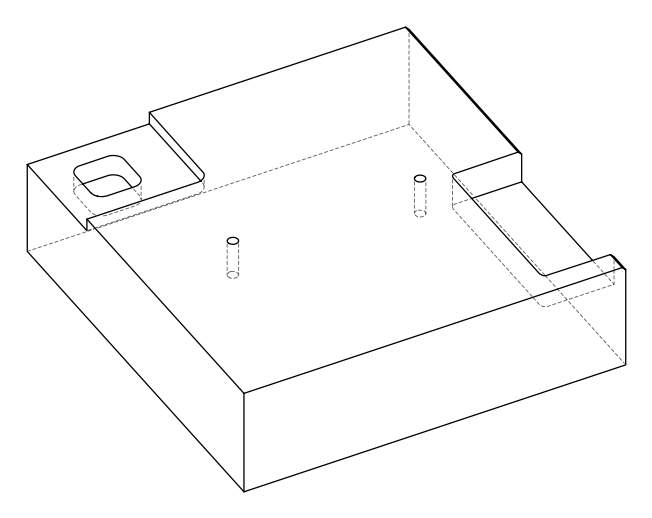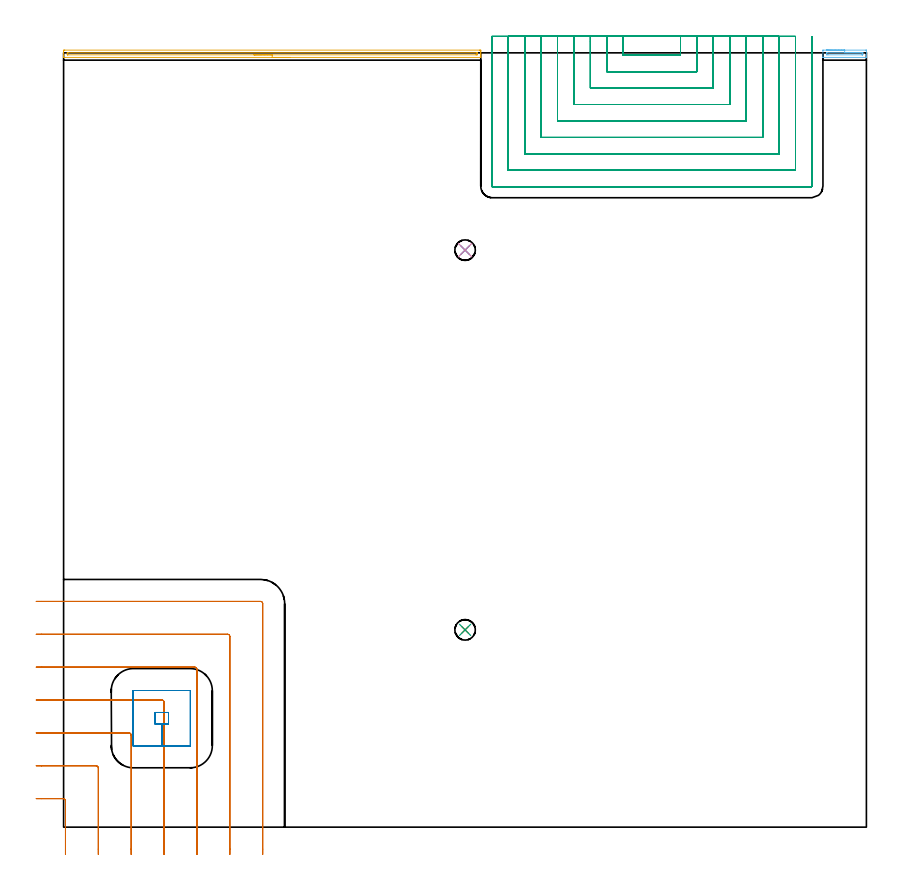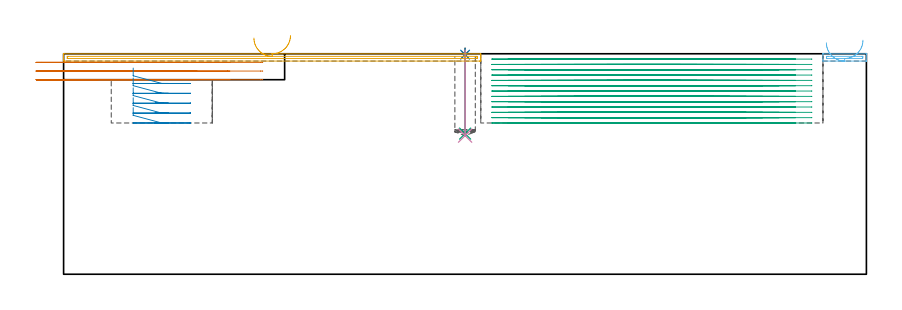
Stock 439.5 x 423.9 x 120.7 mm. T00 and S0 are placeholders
(PLAN: 9 operations, 4 tool changes, 104.7 min)
(1 SPOT_DRILL | STEP1POCKET | NXT0321_9005460120000 | 0.03 min | 3 mm3)
(2 SPOT_DRILL_1 | STEP1POCKET_1 | NXT0321_9005460120000 | 0.03 min | 1 mm3)
(3 DRILL_BLIND_HOLE_INTO_CENTER | STEP1POCKET | NXT0301_083 | 0.18 min | 4149 mm3)
(4 DRILL_BLIND_HOLE_INTO_CENTER_1 | STEP1POCKET_1 | NXT0301_083 | 0.19 min | 4258 mm3)
(5 AREA_MILL | FG_CHAMFER_SURFACE | UGT0205_001 | 3.81 min | 1851 mm3)
(6 AREA_MILL_1 | FG_CHAMFER_SURFACE_1 | UGT0205_001 | 0.54 min | 211 mm3)
(7 MILL_CORNER_NOTCH_RECTANGULAR | CORNER_NOTCH_RECTANGULAR | UGT0201_106 | Follow Part, ap 6, ae 75% | 7.03 min | 232481 mm3)
(8 MILL_RECTANGULAR_POCKET | POCKET_RECTANGULAR_STRAIGHT | UGT0201_106 | Follow Part, ap 6, ae 75% | 2.54 min | 68184 mm3)
(9 MILL_SLOT | SLOT_PARTIAL_RECTANGULAR | NXT0201_011 | Follow Part, ap 3, ae 75% | 90.34 min | 562346 mm3)
(TOOL NXT0321_9005460120000 | NC Spot Drill, 142deg, 12mm, Carbide, Uncoated | D12 PA142 FL30 Z2)
(TOOL NXT0301_083 | Carbide Drill 11.2mm [860.1-1120-056A1-MM 2214] | D11.2 PA140 FL72 Z2)
(TOOL UGT0205_001 | Chamfer Mill 20 x 3 x 45 deg. | D20 FL50 Z2)
(TOOL UGT0201_106 | End Mill 24 mm | D24 FL25 Z2)
(TOOL NXT0201_011 | ENDMILL 12mm [2P460-1200-NA 1630] | D12 FL38 Z6)
(OP 1 SPOT_DRILL)
G17 G21 G94 G90
T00 M6
G54
G17 G0 G90 X219.8 Y108. S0 M3
G43 Z130.7 H0
G94 G81 G98 Z120.218 F250. R123.7
G80
M5
M2
(OP 2 SPOT_DRILL_1)
G17 G21 G94 G90
T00 M6
G54
G17 G0 G90 X219.8 Y315.9 S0 M3
G43 Z130.7 H0
G94 G81 G98 Z120.218 F250. R123.7
G80
M5
M2
(OP 3 DRILL_BLIND_HOLE_INTO_CENTER)
G17 G21 G94 G90
T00 M6
G54
G17 G0 G90 X219.8 Y108. S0 M3
G43 Z130.7 H1
G94 G81 G98 Z77. F250. R122.7
G80
M5
M2
(OP 4 DRILL_BLIND_HOLE_INTO_CENTER_1)
G17 G21 G94 G90
T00 M6
G54
G17 G0 G90 X219.8 Y315.9 S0 M3
G43 Z130.7 H1
G94 G81 G98 Z75.9 F250. R122.7
G80
M5
M2
(OP 5 AREA_MILL)
G17 G21 G94 G90
T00 M6
G54
G17 G0 G90 X124.2 Y421.4 S1061 M3
G43 Z130.7 H0
G94 G1 X124.162 Z129.828 F250.
X124.048 Z128.963
X123.859 Z128.112
X123.597 Z127.28
X123.263 Z126.474
X122.86 Z125.7
X122.391 Z124.964
X121.86 Z124.272
X121.271 Z123.629
X120.628 Z123.039
X119.936 Z122.508
X119.2 Z122.04
X118.426 Z121.637
X117.62 Z121.303
X116.788 Z121.041
X115.936 Z120.852
X115.072 Z120.738
X114.2 Z120.7
X0.183
X0.01 Y421.403 Z120.688
X0.002 Y421.507 Z120.585
X0. Y421.617 Z120.483
Y421.82 Z120.28
Y422.532 Z119.563
Y423.756 Z118.341
Y424.268 Z117.826
Y424.88 Z117.215
X0.003 Y425.136 Z116.959
X0.01 Y425.394 Z116.702
X0.36 Y425.398 Z116.7
X0.631 Y425.4
X227.769
X228.04 Y425.398
X228.39 Y425.394 Z116.702
X228.4 Y425.136 Z116.959
Y424.88 Z117.215
Y424.268 Z117.826
Y423.756 Z118.341
Y423.4 Z118.696
Y422.888 Z119.208
Y422.532 Z119.563
Y421.82 Z120.28
Y421.616 Z120.483
Y421.508 Z120.584
X228.39 Y421.403 Z120.688
X228.217 Y421.4 Z120.7
X114.2
Y422.814 Z119.286
X2.419 Y422.815 Z119.285
X2.126 Y422.816 Z119.284
X2.048 Y422.819 Z119.281
X2.015 Y422.821 Z119.279
X2.01 Y422.837 Z119.263
X2.003 Y422.936 Z119.164
X2.001 Y423.4 Z118.7
X2.003 Y423.804 Z118.296
X2.01 Y423.942 Z118.158
X2.014 Y423.979 Z118.121
X2.043 Y423.981 Z118.119
X2.117 Y423.983 Z118.117
X2.419 Y423.985 Z118.115
X2.71 Y423.986 Z118.114
X225.981 Y423.985 Z118.115
X226.274 Y423.984 Z118.116
X226.352 Y423.981 Z118.119
X226.385 Y423.979 Z118.121
X226.39 Y423.963 Z118.137
X226.397 Y423.864 Z118.236
X226.399 Y423.4 Z118.7
X226.397 Y422.996 Z119.104
X226.39 Y422.858 Z119.242
X226.386 Y422.821 Z119.279
X226.357 Y422.819 Z119.281
X226.283 Y422.817 Z119.283
X225.981 Y422.815 Z119.285
X225.69 Y422.814 Z119.286
X114.2
X113.328 Z119.324
X112.463 Z119.438
X111.612 Z119.627
X110.78 Z119.889
X109.974 Z120.223
X109.2 Z120.626
X108.464 Z121.094
X107.772 Z121.625
X107.129 Z122.215
X106.539 Z122.858
X106.008 Z123.55
X105.54 Z124.286
X105.137 Z125.06
X104.803 Z125.866
X104.541 Z126.698
X104.352 Z127.549
X104.238 Z128.414
X104.2 Z129.286
G0 Z130.7
M5
M2
(OP 6 AREA_MILL_1)
G17 G21 G94 G90
T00 M6
G54
G17 G0 G90 X417.6 Y425.4 S1061 M3
G43 Z130.7 H0
Z126.7
G94 G1 X417.638 Z125.829 F250.
X417.752 Z124.964
X417.941 Z124.112
X418.203 Z123.28
X418.537 Z122.474
X418.94 Z121.7
X419.408 Z120.964
X419.94 Z120.272
X420.529 Z119.629
X421.172 Z119.04
X421.864 Z118.509
X422.6 Z118.04
X423.374 Z117.637
X424.18 Z117.303
X425.012 Z117.041
X425.864 Z116.852
X426.728 Z116.738
X427.6 Z116.7
X439.188
X439.494 Y425.396 Z116.704
X439.5 Y425.394 Z116.706
X439.499 Y421.406 Z120.694
X439.496 Y421.402 Z120.698
X439.494 Y421.4 Z120.7
X415.705
X415.703 Y421.402 Z120.698
X415.7 Y421.407 Z120.693
Y425.395 Z116.705
X415.706 Y425.4 Z116.7
X427.6
Y423.986 Z118.114
X436.698 Y423.985 Z118.115
X437.292 Y423.981 Z118.119
X437.48 Y423.979 Z118.121
X437.492 Y423.605 Z118.495
X437.497 Y423.4 Z118.7
X437.499 Y423.196 Z118.904
X437.496 Y422.99 Z119.11
X437.49 Y422.853 Z119.247
X437.487 Y422.82 Z119.28
X437.476 Y422.818 Z119.282
X437.44 Y422.816 Z119.284
X437.292 Y422.815 Z119.285
X437.005 Y422.814 Z119.286
X418.502 Y422.815 Z119.285
X417.908 Y422.819 Z119.281
X417.72 Y422.821 Z119.279
X417.707 Y423.195 Z118.905
X417.703 Y423.4 Z118.7
X417.701 Y423.604 Z118.496
X417.704 Y423.81 Z118.29
X417.71 Y423.946 Z118.154
X417.713 Y423.98 Z118.12
X417.724 Y423.982 Z118.118
X417.76 Y423.983 Z118.117
X417.908 Y423.985 Z118.115
X418.195 Y423.986 Z118.114
X427.6
X428.472 Z118.152
X429.336 Z118.266
X430.188 Z118.455
X431.02 Z118.717
X431.826 Z119.051
X432.6 Z119.454
X433.336 Z119.923
X434.028 Z120.454
X434.671 Z121.043
X435.26 Z121.686
X435.792 Z122.379
X436.26 Z123.114
X436.663 Z123.888
X436.997 Z124.694
X437.259 Z125.526
X437.448 Z126.378
X437.562 Z127.243
X437.6 Z128.114
G0 Z130.7
M5
M2
(OP 7 MILL_CORNER_NOTCH_RECTANGULAR)
G17 G21 G94 G90
T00 M6
G54
G17 G0 G90 X1. Y-15. S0 M3
G43 Z130.7 H0
Z115.967
G94 G1 Y-12. F250.
Y14.408 F500.
G3 X-0.192 Y15.6 R1.2
G1 X-12.
X-15. F250.
G0 Z130.7
X19. Y-15.
Z115.967
G1 Y-12.
Y32.408 F500.
G3 X17.808 Y33.6 R1.2
G1 X-12.
X-15. F250.
G0 Z130.7
X37. Y-15.
Z115.967
G1 Y-12.
Y50.407 F500.
G3 X35.807 Y51.6 R1.2
G1 X-12.
X-15. F250.
G0 Z130.7
X55. Y-15.
Z115.967
G1 Y-12.
Y68.407 F500.
G3 X53.807 Y69.6 R1.2
G1 X-12.
X-15. F250.
G0 Z130.7
X73. Y-15.
Z115.967
G1 Y-12.
Y86.406 F500.
G3 X71.806 Y87.6 R1.2
G1 X-12.
X-15. F250.
G0 Z130.7
X91. Y-15.
Z115.967
G1 Y-12.
Y104.406 F500.
G3 X89.806 Y105.6 R1.2
G1 X-12.
X-15. F250.
G0 Z130.7
X109. Y-15.
Z115.967
G1 Y-12.
Y122.405 F500.
G3 X107.805 Y123.6 R1.2
G1 X-12.
X-15. F250.
G0 Z130.7
X1. Y-15.
Z111.233
G1 Y-12.
Y14.408 F500.
G3 X-0.192 Y15.6 R1.2
G1 X-12.
X-15. F250.
G0 Z130.7
X19. Y-15.
Z111.233
G1 Y-12.
Y32.408 F500.
G3 X17.808 Y33.6 R1.2
G1 X-12.
X-15. F250.
G0 Z130.7
X37. Y-15.
Z111.233
G1 Y-12.
Y50.407 F500.
G3 X35.807 Y51.6 R1.2
G1 X-12.
X-15. F250.
G0 Z130.7
X55. Y-15.
Z111.233
G1 Y-12.
Y68.407 F500.
G3 X53.807 Y69.6 R1.2
G1 X-12.
X-15. F250.
G0 Z130.7
X73. Y-15.
Z111.233
G1 Y-12.
Y86.406 F500.
G3 X71.806 Y87.6 R1.2
G1 X-12.
X-15. F250.
G0 Z130.7
X91. Y-15.
Z111.233
G1 Y-12.
Y104.406 F500.
G3 X89.806 Y105.6 R1.2
G1 X-12.
X-15. F250.
G0 Z130.7
X109. Y-15.
Z111.233
G1 Y-12.
Y122.405 F500.
G3 X107.805 Y123.6 R1.2
G1 X-12.
X-15. F250.
G0 Z130.7
X1. Y-15.
Z106.5
G1 Y-12.
Y14.408 F500.
G3 X-0.192 Y15.6 R1.2
G1 X-12.
X-15. F250.
G0 Z130.7
X19. Y-15.
Z106.5
G1 Y-12.
Y32.408 F500.
G3 X17.808 Y33.6 R1.2
G1 X-12.
X-15. F250.
G0 Z130.7
X37. Y-15.
Z106.5
G1 Y-12.
Y50.407 F500.
G3 X35.807 Y51.6 R1.2
G1 X-12.
X-15. F250.
G0 Z130.7
X55. Y-15.
Z106.5
G1 Y-12.
Y68.407 F500.
G3 X53.807 Y69.6 R1.2
G1 X-12.
X-15. F250.
G0 Z130.7
X73. Y-15.
Z106.5
G1 Y-12.
Y86.406 F500.
G3 X71.806 Y87.6 R1.2
G1 X-12.
X-15. F250.
G0 Z130.7
X91. Y-15.
Z106.5
G1 Y-12.
Y104.406 F500.
G3 X89.806 Y105.6 R1.2
G1 X-12.
X-15. F250.
G0 Z130.7
X109. Y-15.
Z106.5
G1 Y-12.
Y122.405 F500.
G3 X107.805 Y123.6 R1.2
G1 X-12.
X-15. F250.
G0 Z130.7
M5
M2
(OP 8 MILL_RECTANGULAR_POCKET)
G17 G21 G94 G90
T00 M6
G54
G17 G0 G90 X38.1 Y60.29 S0 M3
G43 Z130.7 H0
Z112.871
G94 G1 Y44.568 Z108.659 F250.
X38.126 Y44.526 Z108.646
X38.168 Y44.5 Z108.632
X53.75 Z104.457
Y56.5
X57.4 F500.
Y62.8
X50.1
Y56.5
X53.75
Y44.5
X69.3
X69.355 Y44.505
X69.395 Y44.545
X69.4 Y44.6
Y74.7
X69.395 Y74.755
X69.355 Y74.795
X69.3 Y74.8
X38.2
X38.145 Y74.795
X38.105 Y74.755
X38.1 Y74.7
Y44.6
X38.105 Y44.545
X38.145 Y44.505
X38.2 Y44.5
X53.75
X54.75
G0 X38.1 Y60.29 Z107.457
G1 Y44.568 Z103.245 F250.
X38.126 Y44.526 Z103.231
X38.168 Y44.5 Z103.218
X53.75 Z99.043
Y56.5
X57.4 F500.
Y62.8
X50.1
Y56.5
X53.75
Y44.5
X69.3
X69.355 Y44.505
X69.395 Y44.545
X69.4 Y44.6
Y74.7
X69.395 Y74.755
X69.355 Y74.795
X69.3 Y74.8
X38.2
X38.145 Y74.795
X38.105 Y74.755
X38.1 Y74.7
Y44.6
X38.105 Y44.545
X38.145 Y44.505
X38.2 Y44.5
X53.75
X54.75
G0 X38.1 Y60.29 Z102.043
G1 Y44.568 Z97.83 F250.
X38.126 Y44.526 Z97.817
X38.168 Y44.5 Z97.804
X53.75 Z93.629
Y56.5
X57.4 F500.
Y62.8
X50.1
Y56.5
X53.75
Y44.5
X69.3
X69.355 Y44.505
X69.395 Y44.545
X69.4 Y44.6
Y74.7
X69.395 Y74.755
X69.355 Y74.795
X69.3 Y74.8
X38.2
X38.145 Y74.795
X38.105 Y74.755
X38.1 Y74.7
Y44.6
X38.105 Y44.545
X38.145 Y44.505
X38.2 Y44.5
X53.75
X54.75
G0 X38.1 Y60.29 Z96.629
G1 Y44.568 Z92.416 F250.
X38.126 Y44.526 Z92.403
X38.168 Y44.5 Z92.389
X53.75 Z88.214
Y56.5
X57.4 F500.
Y62.8
X50.1
Y56.5
X53.75
Y44.5
X69.3
X69.355 Y44.505
X69.395 Y44.545
X69.4 Y44.6
Y74.7
X69.395 Y74.755
X69.355 Y74.795
X69.3 Y74.8
X38.2
X38.145 Y74.795
X38.105 Y74.755
X38.1 Y74.7
Y44.6
X38.105 Y44.545
X38.145 Y44.505
X38.2 Y44.5
X53.75
X54.75
G0 X38.1 Y60.29 Z91.214
G1 Y44.568 Z87.002 F250.
X38.126 Y44.526 Z86.988
X38.168 Y44.5 Z86.975
X53.75 Z82.8
Y56.5
X57.4 F500.
Y62.8
X50.1
Y56.5
X53.75
Y44.5
X69.3
X69.355 Y44.505
X69.395 Y44.545
X69.4 Y44.6
Y74.7
X69.395 Y74.755
X69.355 Y74.795
X69.3 Y74.8
X38.2
X38.145 Y74.795
X38.105 Y74.755
X38.1 Y74.7
Y44.6
X38.105 Y44.545
X38.145 Y44.505
X38.2 Y44.5
X53.75
X54.75
G0 Z130.7
M5
M2
(OP 9 MILL_SLOT)
G17 G21 G94 G90
T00 M6
G54
G17 G0 G90 X306.4 Y432.9 S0 M3
G43 Z130.7 H1
Z117.785
G94 G1 Y429.9 F250.
Y422.6 F500.
X337.7
Y429.9
Y432.9 F250.
X297.4
Y429.9
Y413.6 F500.
X346.7
Y429.9
Y432.9 F250.
X288.4
Y429.9
Y404.6 F500.
X355.7
Y429.9
Y432.9 F250.
X279.4
Y429.9
Y395.6 F500.
X364.7
Y429.9
Y432.9 F250.
X270.4
Y429.9
Y386.6 F500.
X373.7
Y429.9
Y432.9 F250.
X261.4
Y429.9
Y377.6 F500.
X382.7
Y429.9
Y432.9 F250.
X252.4
Y429.9
Y368.6 F500.
X391.7
Y429.9
Y432.9 F250.
X243.4
Y429.9
Y359.6 F500.
X400.7
Y429.9
Y432.9 F250.
X234.4
Y429.9
Y350.9 F500.
G3 X234.7 Y350.6 R0.3
G1 X409.4
G3 X409.7 Y350.9 R0.3
G1 Y429.9
Y432.9 F250.
G0 X306.4 Z114.869
G1 Y429.9
Y422.6 F500.
X337.7
Y429.9
Y432.9 F250.
X297.4
Y429.9
Y413.6 F500.
X346.7
Y429.9
Y432.9 F250.
X288.4
Y429.9
Y404.6 F500.
X355.7
Y429.9
Y432.9 F250.
X279.4
Y429.9
Y395.6 F500.
X364.7
Y429.9
Y432.9 F250.
X270.4
Y429.9
Y386.6 F500.
X373.7
Y429.9
Y432.9 F250.
X261.4
Y429.9
Y377.6 F500.
X382.7
Y429.9
Y432.9 F250.
X252.4
Y429.9
Y368.6 F500.
X391.7
Y429.9
Y432.9 F250.
X243.4
Y429.9
Y359.6 F500.
X400.7
Y429.9
Y432.9 F250.
X234.4
Y429.9
Y350.9 F500.
G3 X234.7 Y350.6 R0.3
G1 X409.4
G3 X409.7 Y350.9 R0.3
G1 Y429.9
Y432.9 F250.
G0 X306.4 Z111.954
G1 Y429.9
Y422.6 F500.
X337.7
Y429.9
Y432.9 F250.
X297.4
Y429.9
Y413.6 F500.
X346.7
Y429.9
Y432.9 F250.
X288.4
Y429.9
Y404.6 F500.
X355.7
Y429.9
Y432.9 F250.
X279.4
Y429.9
Y395.6 F500.
X364.7
Y429.9
Y432.9 F250.
X270.4
Y429.9
Y386.6 F500.
X373.7
Y429.9
Y432.9 F250.
X261.4
Y429.9
Y377.6 F500.
X382.7
Y429.9
Y432.9 F250.
X252.4
Y429.9
Y368.6 F500.
X391.7
Y429.9
Y432.9 F250.
X243.4
Y429.9
Y359.6 F500.
X400.7
Y429.9
Y432.9 F250.
X234.4
Y429.9
Y350.9 F500.
G3 X234.7 Y350.6 R0.3
G1 X409.4
G3 X409.7 Y350.9 R0.3
G1 Y429.9
Y432.9 F250.
G0 X306.4 Z109.038
G1 Y429.9
Y422.6 F500.
X337.7
Y429.9
Y432.9 F250.
X297.4
Y429.9
Y413.6 F500.
X346.7
Y429.9
Y432.9 F250.
X288.4
Y429.9
Y404.6 F500.
X355.7
Y429.9
Y432.9 F250.
X279.4
Y429.9
Y395.6 F500.
X364.7
Y429.9
Y432.9 F250.
X270.4
Y429.9
Y386.6 F500.
X373.7
Y429.9
Y432.9 F250.
X261.4
Y429.9
Y377.6 F500.
X382.7
Y429.9
Y432.9 F250.
X252.4
Y429.9
Y368.6 F500.
X391.7
Y429.9
Y432.9 F250.
X243.4
Y429.9
Y359.6 F500.
X400.7
Y429.9
Y432.9 F250.
X234.4
Y429.9
Y350.9 F500.
G3 X234.7 Y350.6 R0.3
G1 X409.4
G3 X409.7 Y350.9 R0.3
G1 Y429.9
Y432.9 F250.
G0 X306.4 Z106.123
G1 Y429.9
Y422.6 F500.
X337.7
Y429.9
Y432.9 F250.
X297.4
Y429.9
Y413.6 F500.
X346.7
Y429.9
Y432.9 F250.
X288.4
Y429.9
Y404.6 F500.
X355.7
Y429.9
Y432.9 F250.
X279.4
Y429.9
Y395.6 F500.
X364.7
Y429.9
Y432.9 F250.
X270.4
Y429.9
Y386.6 F500.
X373.7
Y429.9
Y432.9 F250.
X261.4
Y429.9
Y377.6 F500.
X382.7
Y429.9
Y432.9 F250.
X252.4
Y429.9
Y368.6 F500.
X391.7
Y429.9
Y432.9 F250.
X243.4
Y429.9
Y359.6 F500.
X400.7
Y429.9
Y432.9 F250.
X234.4
Y429.9
Y350.9 F500.
G3 X234.7 Y350.6 R0.3
G1 X409.4
G3 X409.7 Y350.9 R0.3
G1 Y429.9
Y432.9 F250.
G0 X306.4 Z103.208
G1 Y429.9
Y422.6 F500.
X337.7
Y429.9
Y432.9 F250.
X297.4
Y429.9
Y413.6 F500.
X346.7
Y429.9
Y432.9 F250.
X288.4
Y429.9
Y404.6 F500.
X355.7
Y429.9
Y432.9 F250.
X279.4
Y429.9
Y395.6 F500.
X364.7
Y429.9
Y432.9 F250.
X270.4
Y429.9
Y386.6 F500.
X373.7
Y429.9
Y432.9 F250.
X261.4
Y429.9
Y377.6 F500.
X382.7
Y429.9
Y432.9 F250.
X252.4
Y429.9
Y368.6 F500.
X391.7
Y429.9
Y432.9 F250.
X243.4
Y429.9
Y359.6 F500.
X400.7
Y429.9
Y432.9 F250.
X234.4
Y429.9
Y350.9 F500.
G3 X234.7 Y350.6 R0.3
G1 X409.4
G3 X409.7 Y350.9 R0.3
G1 Y429.9
Y432.9 F250.
G0 X306.4 Z100.292
G1 Y429.9
Y422.6 F500.
X337.7
Y429.9
Y432.9 F250.
X297.4
Y429.9
Y413.6 F500.
X346.7
Y429.9
Y432.9 F250.
X288.4
Y429.9
Y404.6 F500.
X355.7
Y429.9
Y432.9 F250.
X279.4
Y429.9
Y395.6 F500.
X364.7
Y429.9
Y432.9 F250.
X270.4
Y429.9
Y386.6 F500.
X373.7
Y429.9
Y432.9 F250.
X261.4
Y429.9
Y377.6 F500.
X382.7
Y429.9
Y432.9 F250.
X252.4
Y429.9
Y368.6 F500.
X391.7
Y429.9
Y432.9 F250.
X243.4
Y429.9
Y359.6 F500.
X400.7
Y429.9
Y432.9 F250.
X234.4
Y429.9
Y350.9 F500.
G3 X234.7 Y350.6 R0.3
G1 X409.4
G3 X409.7 Y350.9 R0.3
G1 Y429.9
Y432.9 F250.
G0 X306.4 Z97.377
G1 Y429.9
Y422.6 F500.
X337.7
Y429.9
Y432.9 F250.
X297.4
Y429.9
Y413.6 F500.
X346.7
Y429.9
Y432.9 F250.
X288.4
Y429.9
Y404.6 F500.
X355.7
Y429.9
Y432.9 F250.
X279.4
Y429.9
Y395.6 F500.
X364.7
Y429.9
Y432.9 F250.
X270.4
Y429.9
Y386.6 F500.
X373.7
Y429.9
Y432.9 F250.
X261.4
Y429.9
Y377.6 F500.
X382.7
Y429.9
Y432.9 F250.
X252.4
Y429.9
Y368.6 F500.
X391.7
Y429.9
Y432.9 F250.
X243.4
Y429.9
Y359.6 F500.
X400.7
Y429.9
Y432.9 F250.
X234.4
Y429.9
Y350.9 F500.
G3 X234.7 Y350.6 R0.3
G1 X409.4
G3 X409.7 Y350.9 R0.3
G1 Y429.9
Y432.9 F250.
G0 X306.4 Z94.462
G1 Y429.9
Y422.6 F500.
X337.7
Y429.9
Y432.9 F250.
X297.4
Y429.9
Y413.6 F500.
X346.7
Y429.9
Y432.9 F250.
X288.4
Y429.9
Y404.6 F500.
X355.7
Y429.9
Y432.9 F250.
X279.4
Y429.9
Y395.6 F500.
X364.7
Y429.9
Y432.9 F250.
X270.4
Y429.9
Y386.6 F500.
X373.7
Y429.9
Y432.9 F250.
X261.4
Y429.9
Y377.6 F500.
X382.7
Y429.9
Y432.9 F250.
X252.4
Y429.9
Y368.6 F500.
X391.7
Y429.9
Y432.9 F250.
X243.4
Y429.9
Y359.6 F500.
X400.7
Y429.9
Y432.9 F250.
X234.4
Y429.9
Y350.9 F500.
G3 X234.7 Y350.6 R0.3
G1 X409.4
G3 X409.7 Y350.9 R0.3
G1 Y429.9
Y432.9 F250.
G0 X306.4 Z91.546
G1 Y429.9
Y422.6 F500.
X337.7
Y429.9
Y432.9 F250.
X297.4
Y429.9
Y413.6 F500.
X346.7
Y429.9
Y432.9 F250.
X288.4
Y429.9
Y404.6 F500.
X355.7
Y429.9
Y432.9 F250.
X279.4
Y429.9
Y395.6 F500.
X364.7
Y429.9
Y432.9 F250.
X270.4
Y429.9
Y386.6 F500.
X373.7
Y429.9
Y432.9 F250.
X261.4
Y429.9
Y377.6 F500.
X382.7
Y429.9
Y432.9 F250.
X252.4
Y429.9
Y368.6 F500.
X391.7
Y429.9
Y432.9 F250.
X243.4
Y429.9
Y359.6 F500.
X400.7
Y429.9
Y432.9 F250.
X234.4
Y429.9
Y350.9 F500.
G3 X234.7 Y350.6 R0.3
G1 X409.4
G3 X409.7 Y350.9 R0.3
G1 Y429.9
Y432.9 F250.
G0 X306.4 Z88.631
G1 Y429.9
Y422.6 F500.
X337.7
Y429.9
Y432.9 F250.
X297.4
Y429.9
Y413.6 F500.
X346.7
Y429.9
Y432.9 F250.
X288.4
Y429.9
Y404.6 F500.
X355.7
Y429.9
Y432.9 F250.
X279.4
Y429.9
Y395.6 F500.
X364.7
Y429.9
Y432.9 F250.
X270.4
Y429.9
Y386.6 F500.
X373.7
Y429.9
Y432.9 F250.
X261.4
Y429.9
Y377.6 F500.
X382.7
Y429.9
Y432.9 F250.
X252.4
Y429.9
Y368.6 F500.
X391.7
Y429.9
Y432.9 F250.
X243.4
Y429.9
Y359.6 F500.
X400.7
Y429.9
Y432.9 F250.
X234.4
Y429.9
Y350.9 F500.
G3 X234.7 Y350.6 R0.3
G1 X409.4
G3 X409.7 Y350.9 R0.3
G1 Y429.9
Y432.9 F250.
G0 X306.4 Z85.715
G1 Y429.9
Y422.6 F500.
X337.7
Y429.9
Y432.9 F250.
X297.4
Y429.9
Y413.6 F500.
X346.7
Y429.9
Y432.9 F250.
X288.4
Y429.9
Y404.6 F500.
X355.7
Y429.9
Y432.9 F250.
X279.4
Y429.9
Y395.6 F500.
X364.7
Y429.9
Y432.9 F250.
X270.4
Y429.9
Y386.6 F500.
X373.7
Y429.9
Y432.9 F250.
X261.4
Y429.9
Y377.6 F500.
X382.7
Y429.9
Y432.9 F250.
X252.4
Y429.9
Y368.6 F500.
X391.7
Y429.9
Y432.9 F250.
X243.4
Y429.9
Y359.6 F500.
X400.7
Y429.9
Y432.9 F250.
X234.4
Y429.9
Y350.9 F500.
G3 X234.7 Y350.6 R0.3
G1 X409.4
G3 X409.7 Y350.9 R0.3
G1 Y429.9
Y432.9 F250.
G0 X306.4 Z82.8
G1 Y429.9
Y422.6 F500.
X337.7
Y429.9
Y432.9 F250.
X297.4
Y429.9
Y413.6 F500.
X346.7
Y429.9
Y432.9 F250.
X288.4
Y429.9
Y404.6 F500.
X355.7
Y429.9
Y432.9 F250.
X279.4
Y429.9
Y395.6 F500.
X364.7
Y429.9
Y432.9 F250.
X270.4
Y429.9
Y386.6 F500.
X373.7
Y429.9
Y432.9 F250.
X261.4
Y429.9
Y377.6 F500.
X382.7
Y429.9
Y432.9 F250.
X252.4
Y429.9
Y368.6 F500.
X391.7
Y429.9
Y432.9 F250.
X243.4
Y429.9
Y359.6 F500.
X400.7
Y429.9
Y432.9 F250.
X234.4
Y429.9
Y350.9 F500.
G3 X234.7 Y350.6 R0.3
G1 X409.4
G3 X409.7 Y350.9 R0.3
G1 Y429.9
Y432.9 F250.
G0 Z130.7
M5
M2
